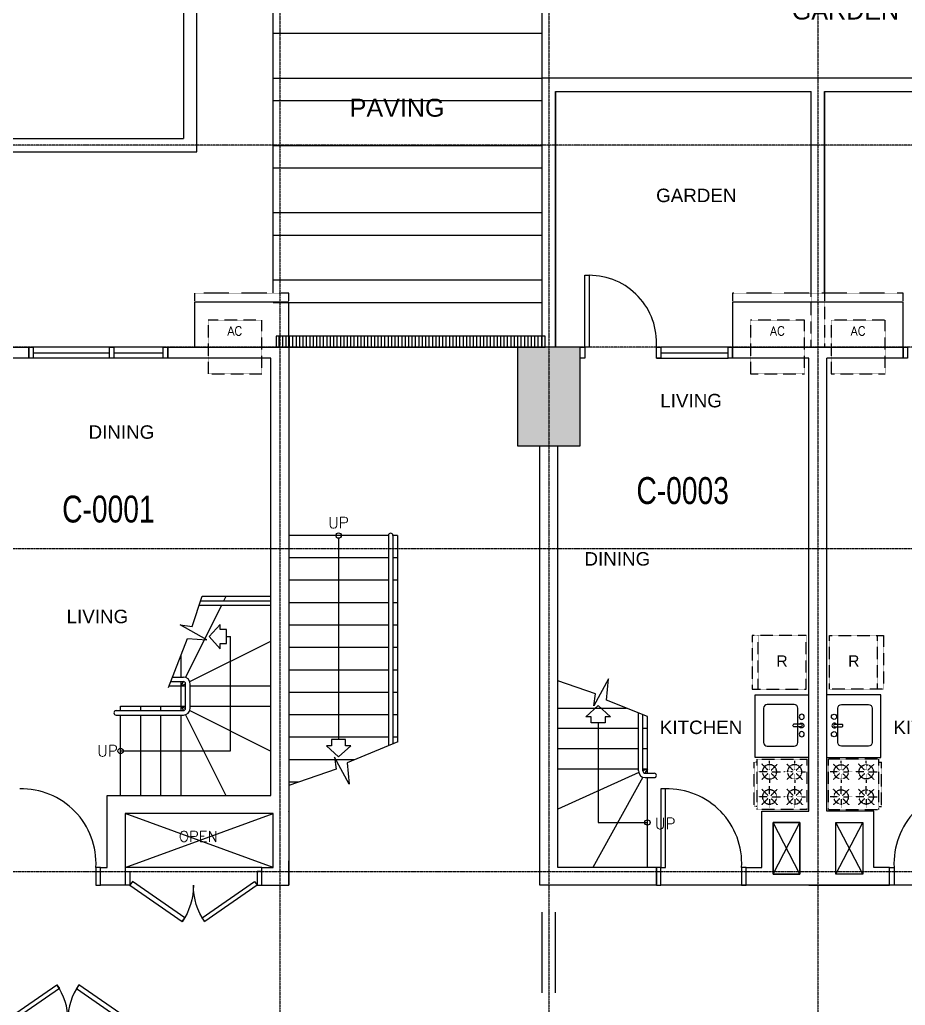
# Model space of a CAD drawing. Header units: inches. Extents: x -189245 to 740841, y -215444 to 469401.
# Drawn here: x -145950 to -136075, y -115892 to -104905 of the extents above; entities that cross this region are included whole.
import ezdxf

# ---------------------------------------------------------------- set-up
doc = ezdxf.new("R2010")
doc.units = ezdxf.units.IN
doc.header["$LTSCALE"] = 10
doc.header["$MEASUREMENT"] = 0
for name, pattern in [('GRID NORMAL$0$GRID BASEMENT$0$GRID GROUND$0$GRID$0$$0$PHANTOM', [2.5, 1.25, -0.25, 0.25, -0.25, 0.25, -0.25]), ('HIDDEN', [0.375, 0.25, -0.125]), ('HIDDEN2', [0.1875, 0.125, -0.0625])]:
    doc.linetypes.add(name, pattern=pattern)
for name, color, linetype in [('1', 1, 'Continuous'), ('2', 2, 'Continuous'), ('A-CMU WALL', 4, 'Continuous'), ('a-dim', 8, 'Continuous'), ('A-DOOR', 1, 'Continuous'), ('A-EQUIPMENT', 2, 'Continuous'), ('A-EQUIPTMENT', 1, 'Continuous'), ('A-FIXTURE', 2, 'Continuous'), ('A-GRID', 8, 'Continuous'), ('A-RAILING', 2, 'Continuous'), ('A-STAIR', 1, 'Continuous'), ('A-TEXT', 3, 'Continuous'), ('A-UNIT NUMBER', 2, 'Continuous'), ('A-WINDOW', 2, 'Continuous'), ('COLUMN', 6, 'Continuous'), ('FIX', 2, 'Continuous'), ('HATCH TSG', 9, 'Continuous'), ('TEXT', 3, 'Continuous'), ('TSG- plaster', 4, 'Continuous'), ('TSG- PRE CAST', 4, 'Continuous'), ('TSG-DIM_WINDWS', 1, 'Continuous'), ('UTILITIES', 3, 'Continuous')]:
    doc.layers.add(name, color=color, linetype=linetype)
doc.styles.add('ARIAL', font='ARIAL.TTF', dxfattribs={"width": 0.75})
doc.styles.add('PRSP_Simplex', font='simplex.shx')

# ---------------------------------------------------------------- blocks, each defined once
blk = doc.blocks.new('telephone door')
at = {"layer": 'A-DOOR', "color": 2}
for p, q in [((50, -15), (0, -15)), ((50, -15), (0, -15)), ((50, -165), (50, -15)), ((50, -165), (50, -15)), ((1425, -15), (1475, -15)), ((1425, -165), (1425, -15)), ((1425, -15), (1475, -15)), ((1475, -15), (1475, -165)), ((0, -165), (50, -165)), ((0, -165), (50, -165)), ((1475, -165), (1425, -165)), ((1475, -165), (1425, -165))]:
    blk.add_line(p, q, dxfattribs=at)
at = {"layer": 'A-DOOR'}
for p, q in [((1425, -165), (1425, -15)), ((1475, -15), (1475, -165))]:
    blk.add_line(p, q, dxfattribs=at)
at = {"layer": 'A-DOOR', "color": 2}
for points in [[(615, 377), (643, 336), (79, -56), (50, -15)], [(860, 377), (832, 336), (1396, -56), (1425, -15)]]:
    blk.add_lwpolyline(points, close=True, dxfattribs=at)
at = {"layer": 'A-DOOR'}
for centre, start, end in [((50, -15), 0, 34.8007), ((1425, -15), 145.1993, 180)]:
    blk.add_arc(centre, 688, start, end, dxfattribs=at)
blk = doc.blocks.new('A$C43B13249')
at = {"layer": 'A-RAILING', "color": 2}
for p, q in [((900, 1075), (900, 1723)), ((950, 1075), (950, 1703)), ((975, 1050), (1075, 1050)), ((975, 1000), (1075, 1000))]:
    blk.add_line(p, q, dxfattribs=at)
for centre, radius, start, end in [((975, 1075), 75, 180, 270), ((975, 1075), 25, 180, 270), ((1075, 1025), 25, 270, 90)]:
    blk.add_arc(centre, radius, start, end, dxfattribs=at)
at = {"layer": 'A-STAIR'}
for p, q in [((0, 1775), (768, 1775)), ((1000, 1050), (1000, 1683)), ((0, 1550), (900, 1550)), ((950, 1550), (1000, 1550)), ((0, 1325), (900, 1325)), ((950, 1325), (1000, 1325)), ((0, 1100), (900, 1100)), ((1000, 1100), (950, 1078)), ((950, 1100), (1000, 1100)), ((1000, 1100), (972, 1050)), ((902, 1056), (0, 650)), ((947, 1005), (389, 0)), ((1000, 0), (1000, 1000))]:
    blk.add_line(p, q, dxfattribs=at)
at = {"layer": 'A-STAIR', "color": 2}
blk.add_lwpolyline([(1000, 1683), (545, 1864), (565, 2102), (403, 1802), (420, 1936), (0, 2079)], dxfattribs=at)
blk.add_lwpolyline([(313, 1679), (450, 1803), (586, 1679), (528, 1679), (528, 1610), (372, 1610), (372, 1679)], close=True, dxfattribs=at)
at = {"layer": 'A-STAIR'}
blk.add_lwpolyline([(450, 1610), (450, 500), (1000, 500)], dxfattribs=at)
at = {"layer": 'A-STAIR', "color": 2}
blk.add_circle((1000, 500), 30, dxfattribs=at)
blk = doc.blocks.new('REF')
at = {"color": 1, "linetype": 'HIDDEN2'}
blk.add_line((-300, 535), (300, 535), dxfattribs=at)
blk.add_lwpolyline([(-300, 0), (300, 0), (300, 600), (-300, 600)], close=True, dxfattribs=at)
blk = doc.blocks.new('RANGE2')
at = {"layer": 'A-FIXTURE', "color": 1, "linetype": 'HIDDEN2'}
for p, q in [((-280, 0), (280, 0)), ((-280, 0), (-280, -560)), ((280, -560), (280, 0)), ((-158, -122), (-227, -53)), ((-140, -114), (-140, -18)), ((-122, -122), (-53, -53)), ((122, -122), (53, -53)), ((140, -114), (140, -18)), ((158, -122), (227, -53)), ((-166, -140), (-262, -140)), ((-158, -158), (-227, -227)), ((-140, -166), (-140, -262)), ((-122, -158), (-53, -227)), ((-114, -140), (-18, -140)), ((114, -140), (18, -140)), ((122, -158), (53, -227)), ((140, -166), (140, -262)), ((158, -158), (227, -227)), ((166, -140), (262, -140)), ((-140, -394), (-140, -298)), ((140, -394), (140, -298)), ((-166, -420), (-262, -420)), ((-158, -402), (-227, -333)), ((-158, -438), (-227, -507)), ((-122, -402), (-53, -333)), ((-122, -438), (-53, -507)), ((-114, -420), (-18, -420)), ((114, -420), (18, -420)), ((122, -402), (53, -333)), ((122, -438), (53, -507)), ((158, -402), (227, -333)), ((158, -438), (227, -507)), ((166, -420), (262, -420)), ((-140, -446), (-140, -542)), ((140, -446), (140, -542)), ((-280, -560), (280, -560)), ((-246, -560), (-246, -590)), ((-246, -590), (246, -590)), ((246, -560), (246, -590))]:
    blk.add_line(p, q, dxfattribs=at)
for centre in [(-140, -140), (140, -140), (-140, -420), (140, -420)]:
    blk.add_circle(centre, 80, dxfattribs=at)
blk = doc.blocks.new('SINK3')
at = {"layer": 'A-FIXTURE', "color": 2, "linetype": 'Continuous'}
for p, q in [((421, 17), (335, 17)), ((421, -12), (335, -12))]:
    blk.add_line(p, q, dxfattribs=at)
blk.add_lwpolyline([(40, 232), (342, 232, -0.414214), (382, 192), (382, -192, -0.414214), (342, -232), (40, -232, -0.414214), (0, -192), (0, 192, -0.414214)], format="xyb", close=True, dxfattribs=at)
at = {"layer": 'A-FIXTURE', "color": 2, "linetype": 'ByBlock'}
for centre in [(425, 100), (425, -95)]:
    blk.add_circle(centre, 28.8, dxfattribs=at)
at = {"layer": 'A-FIXTURE', "color": 2, "linetype": 'Continuous'}
for centre, radius, start, end in [((342, 3), 15.7, 115.7914, 244.2086), ((421, 3), 27.3, 211.2757, 148.7243), ((414, 3), 15.7, 295.7914, 64.2086)]:
    blk.add_arc(centre, radius, start, end, dxfattribs=at)
blk = doc.blocks.new('A$C5637576F')
at = {"layer": 'A-FIXTURE'}
blk.add_lwpolyline([(0, 600), (600, 600), (600, 1300), (0, 1300)], dxfattribs=at)
at = {"layer": 'A-FIXTURE', "extrusion": (-1.97215e-31, -2.87222e-43, -1), "zscale": -1, "rotation": 90}
blk.add_blockref('REF', (-31, 1661), dxfattribs=at)
at = {"layer": 'A-FIXTURE', "extrusion": (6.16298e-32, -1.81217e-47, -1), "xscale": -1, "zscale": -0.9999999999999999, "rotation": 180}
blk.add_blockref('SINK3', (-505, 959), dxfattribs=at)
at = {"layer": 'A-FIXTURE', "linetype": 'HIDDEN2', "extrusion": (1.97215e-31, -8.75812e-47, -1), "xscale": -1, "zscale": -1, "rotation": 270}
blk.add_blockref('RANGE2', (-19, 300), dxfattribs=at)
at = {"layer": 'A-TEXT', "insert": (363, 1739), "char_height": 125, "width": 5794.76, "attachment_point": 3}
blk.add_mtext('{\\fArial|b0|i0|c0|p34;R}', dxfattribs=at)

msp = doc.modelspace()

# ---------------------------------------------------------------- hatches: boundary and pattern name
at = {"layer": 'a-dim', "ltscale": 500}
h = msp.add_hatch(dxfattribs=at)
h.set_pattern_fill('ANSI32', color=256, scale=2000, angle=135, style=0)
h.set_pattern_definition([(180, (-1100493.5, 83944), (-5e-13, -750), []), (180, (-1100743.5, 84194), (-5e-13, -750), [])])
h.paths.add_polyline_path([(-140124.75226, -99735.61827), (-143124.75226, -99735.61827), (-143124.75226, -108554.32588), (-142949.75226, -108554.32588), (-140149.75226, -108554.32588), (-140124.75226, -108554.32588), (-140124.75226, -105554.32588), (-140124.75226, -104711.85958, -0.1242294731), (-141934.08688, -104113.41564), (-141397.30396, -103269.69525, 0.117881195), (-140124.75226, -103708.33629), (-140124.75226, -102208.33629)])
at = {"layer": 'HATCH TSG'}
h = msp.add_hatch(color=254, dxfattribs=at)
h.paths.add_polyline_path([(-158824.71608, -94554.32588), (-158824.71608, -93854.32588), (-157824.71608, -93854.32588), (-157824.71608, -94554.32588)])
h.paths.add_polyline_path([(-158824.71608, -98654.32588), (-158824.71608, -97954.32588), (-157824.71608, -97954.32588), (-157824.71608, -98654.32588)])
h.paths.add_polyline_path([(-158824.71608, -106654.32588), (-158824.71608, -105954.32588), (-157724.71608, -105954.32588), (-157724.71608, -106654.32588)])
h.paths.add_polyline_path([(-152149.71608, -102704.32588), (-152149.71608, -101904.32588), (-150949.71608, -101904.32588), (-150949.71608, -102704.32588)])
h.paths.add_polyline_path([(-147974.76923, -102654.32588), (-147974.76923, -101954.32588), (-146974.76923, -101954.32588), (-146974.76923, -102654.32588)])
h.paths.add_polyline_path([(-140399.71608, -109654.32588), (-139699.71608, -109654.32588), (-139699.71608, -108554.32588), (-140399.71608, -108554.32588)])
h.paths.add_polyline_path([(-125399.71608, -117254.32588), (-124699.71608, -117254.32588), (-124699.71608, -116054.32588), (-125399.71608, -116054.32588)])
h.paths.add_polyline_path([(-131399.71608, -117254.32588), (-130699.71608, -117254.32588), (-130699.71608, -116054.32588), (-131399.71608, -116054.32588)])
h.paths.add_polyline_path([(-137399.71608, -117254.32588), (-136699.71608, -117254.32588), (-136699.71608, -116054.32588), (-137399.71608, -116054.32588)])
h.paths.add_polyline_path([(-143398.12939, -117054.32588), (-142698.12939, -117054.32588), (-142698.12939, -116054.32588), (-143398.12939, -116054.32588)])
h.paths.add_polyline_path([(-143398.12939, -120954.32588), (-142698.12939, -120954.32588), (-142698.12939, -122054.32588), (-143398.12939, -122054.32588)])
h.paths.add_polyline_path([(-137399.71608, -120954.32588), (-136699.71608, -120954.32588), (-136699.71608, -122054.32588), (-137399.71608, -122054.32588)])
h.paths.add_polyline_path([(-131399.71608, -120954.32588), (-130699.71608, -120954.32588), (-130699.71608, -122054.32588), (-131399.71608, -122054.32588)])
h.paths.add_polyline_path([(-125399.71608, -120954.32588), (-124699.71608, -120954.32588), (-124699.71608, -122054.32588), (-125399.71608, -122054.32588)])
h.paths.add_polyline_path([(-147974.76923, -128651.52747), (-147974.76923, -127951.52747), (-146974.76923, -127951.52747), (-146974.76923, -128651.52747)])
h.paths.add_polyline_path([(-152149.71672, -127901.52747), (-152149.71672, -128701.52747), (-150949.71672, -128701.52747), (-150949.71672, -127901.52747)])
h.paths.add_polyline_path([(-158824.71608, -136754.32588), (-158824.71608, -136054.32588), (-157824.71608, -136054.32588), (-157824.71608, -136754.32588)])
h.paths.add_polyline_path([(-158824.7154, -124654.32588), (-158824.7154, -123954.32588), (-157724.7154, -123954.32588), (-157724.7154, -124654.32588)])
h.paths.add_polyline_path([(-111949.71608, -110054.32588), (-111349.71608, -110054.32588), (-111349.71608, -108554.32588), (-111949.71608, -108554.32588)])
h.paths.add_polyline_path([(-111949.71608, -113054.32588), (-111349.71608, -113054.32588), (-111349.71608, -114554.32588), (-111949.71608, -114554.32588)])
h.paths.add_polyline_path([(-111949.71608, -117554.32588), (-111349.71608, -117554.32588), (-111349.71608, -116054.32588), (-111949.71608, -116054.32588)])
h.paths.add_polyline_path([(-111949.71608, -120554.32588), (-111349.71608, -120554.32588), (-111349.71608, -122054.32588), (-111949.71608, -122054.32588)])
h.paths.add_polyline_path([(-147974.76923, -109254.32588), (-147974.76923, -108554.32588), (-146974.76923, -108554.32588), (-146974.76923, -109254.32588)])
h.paths.add_polyline_path([(-147974.76923, -122054.32588), (-147974.76923, -121354.32588), (-146974.76923, -121354.32588), (-146974.76923, -122054.32588)])
at = {"layer": 'UTILITIES', "ltscale": 100}
h = msp.add_hatch(dxfattribs=at)
h.set_pattern_fill('_USER', color=250, scale=38, angle=90, style=0, pattern_type=0)
h.set_pattern_definition([(90, (96155.387, 15045.262), (-38, 2e-15), [])])
h.paths.add_polyline_path([(-143014.87907, -108432.96526), (-143089.87907, -108432.96526), (-143089.87907, -108554.32588), (-143014.87907, -108554.32588)])
h.paths.add_polyline_path([(-142014.87907, -108432.96526), (-143014.87907, -108432.96526), (-143014.87907, -108554.32588), (-142014.87907, -108554.32588)])
h.paths.add_polyline_path([(-141014.87907, -108432.96526), (-142014.87907, -108432.96526), (-142014.87907, -108554.32588), (-141014.87907, -108554.32588)])
h.paths.add_polyline_path([(-140089.87907, -108432.96526), (-141014.87907, -108432.96526), (-141014.87907, -108554.32588), (-140089.87907, -108554.32588)])

# ---------------------------------------------------------------- linework, layer by layer
at = {"layer": '1', "linetype": 'ByBlock'}
msp.add_lwpolyline([(-144289.41164, -112347.34846), (-144078.16593, -111803.6989), (-143862.79713, -111817.38127), (-144160.41893, -111652.04872), (-144027.07056, -111670.9427), (-143914.23146, -111332.31076)], dxfattribs=at)
at = {"layer": '1'}
msp.add_lwpolyline([(-141732.63866, -112955.41317), (-142297.82896, -113188.57614), (-142277.5695, -113426.15468), (-142439.68747, -113126.76973), (-142422.23057, -113260.31383), (-142949.75225, -113440.41857)], dxfattribs=at)
at = {"layer": '2', "color": 2}
for points in [[(-138799.57151, -114354.32588), (-138749.57151, -114354.32588), (-138749.57151, -113479.32588), (-138799.57151, -113479.32588)], [(-145049.57151, -114354.32588), (-145099.57151, -114354.32588), (-145099.57151, -114554.32588), (-145048.24151, -114554.32588)], [(-138799.57151, -114354.32588), (-138849.57151, -114354.32588), (-138849.57151, -114554.32588), (-138799.57151, -114554.32588)], [(-137849.57151, -114354.32588), (-137899.57151, -114354.32588), (-137899.57151, -114554.32588), (-137849.57151, -114554.32588)], [(-136249.57151, -114354.32588), (-136199.57151, -114354.32588), (-136199.57151, -114554.32588), (-136249.57151, -114554.32588)]]:
    msp.add_lwpolyline(points, close=True, dxfattribs=at)
at = {"layer": 'A-CMU WALL', "color": 1}
for p, q in [((-137549.71608, -114429.32588), (-137249.71608, -113854.32588)), ((-137249.71608, -114429.32588), (-137549.71608, -113854.32588)), ((-136549.71608, -114429.32588), (-136849.71608, -113854.32588)), ((-136849.71608, -114429.32588), (-136549.71608, -113854.32588))]:
    msp.add_line(p, q, dxfattribs=at)
at = {"layer": 'A-CMU WALL'}
for points in [[(-137549.71608, -114429.32588), (-137249.71608, -114429.32588), (-137249.71608, -113854.32588), (-137549.71608, -113854.32588), (-137549.71608, -114429.32588)], [(-136549.71608, -114429.32588), (-136849.71608, -114429.32588), (-136849.71608, -113854.32588), (-136549.71608, -113854.32588), (-136549.71608, -114429.32588)]]:
    msp.add_lwpolyline(points, dxfattribs=at)
for points in [[(-137549.71608, -113854.32588), (-137249.71608, -113854.32588), (-137249.71608, -114429.32588), (-137549.71608, -114429.32588)], [(-136849.71608, -113854.32621), (-136549.71608, -113854.32621), (-136549.71608, -114429.32588), (-136849.71608, -114429.32588)]]:
    msp.add_lwpolyline(points, close=True, dxfattribs=at)
at = {"layer": 'A-DOOR'}
msp.add_line((-123299.57151, -114554.32588), (-138799.57151, -114554.32588), dxfattribs=at)
at = {"layer": 'A-DOOR', "color": 8}
for p, q in [((-140124.6438, -115754.32588), (-140124.6438, -114854.32588)), ((-139974.6438, -115754.32588), (-139974.6438, -114854.32588))]:
    msp.add_line(p, q, dxfattribs=at)
at = {"layer": 'A-DOOR'}
for centre, start, end in [((-145928.96908, -114309.66924), 356.918041454, 91.421327571), ((-138728.96908, -114309.66924), 356.918041454, 91.421327571), ((-135370.17394, -114309.66924), 88.578672429, 183.081958546)]:
    msp.add_arc(centre, 830.59891, start, end, dxfattribs=at)
at = {"layer": 'A-EQUIPMENT', "ltscale": 100}
for points in [[(-142949.57151, -108554.32586), (-142949.57151, -108054.32586), (-143999.75225, -108054.32586), (-143999.75225, -108554.32586)], [(-136099.75225, -108554.32586), (-136099.75225, -108054.32586), (-137999.75225, -108054.32586), (-137999.75225, -108554.32586)]]:
    msp.add_lwpolyline(points, dxfattribs=at)
at = {"layer": 'A-EQUIPTMENT', "linetype": 'HIDDEN'}
for points in [[(-142949.57151, -108054.32586), (-142949.57151, -107954.32586), (-143999.75225, -107954.32586), (-143999.75225, -108054.32586)], [(-136099.75225, -108054.32586), (-136099.75225, -107954.32586), (-137999.75225, -107954.32586), (-137999.75225, -108054.32586)]]:
    msp.add_lwpolyline(points, dxfattribs=at)
at = {"layer": 'A-EQUIPTMENT', "color": 1, "linetype": 'HIDDEN2'}
for points in [[(-143249.75225, -108254.32586), (-143849.75225, -108254.32586), (-143849.75225, -108854.32586), (-143249.75225, -108854.32586)], [(-137199.67547, -108254.32586), (-137799.67547, -108254.32586), (-137799.67547, -108854.32586), (-137199.67547, -108854.32586)], [(-136299.75225, -108254.32586), (-136899.75225, -108254.32586), (-136899.75225, -108854.32586), (-136299.75225, -108854.32586)]]:
    msp.add_lwpolyline(points, close=True, dxfattribs=at)
at = {"layer": 'A-FIXTURE'}
msp.add_lwpolyline([(-137149.64386, -113129.32588), (-137749.64386, -113129.32588), (-137749.64386, -112429.32588), (-137149.64386, -112429.32588)], dxfattribs=at)
at = {"layer": 'A-GRID', "linetype": 'GRID NORMAL$0$GRID BASEMENT$0$GRID GROUND$0$GRID$0$$0$PHANTOM'}
for p, q in [((-143049.75225, -84045.69046), (-143049.75227, -142774.05561)), ((-140049.75225, -84045.69046), (-140049.75225, -142774.05561)), ((-137049.75225, -84045.69046), (-137049.75225, -116054.32588)), ((-106879.08048, -106304.32588), (-168894.48879, -106304.32588)), ((-106466.4728, -108554.32588), (-168894.48879, -108554.32588)), ((-106879.08048, -110804.32588), (-168894.48879, -110804.32588)), ((-106879.08048, -114404.32588), (-168894.52032, -114404.32588))]:
    msp.add_line(p, q, dxfattribs=at)
at = {"layer": 'A-RAILING'}
for p, q in [((-143930.89248, -111382.31076), (-143149.75906, -111382.31076)), ((-143947.55351, -111432.31076), (-143149.75906, -111432.31076)), ((-144264.13997, -112282.31076), (-144124.75225, -112282.31076)), ((-144244.71149, -112232.31076), (-144124.75225, -112232.31076)), ((-144099.75225, -112582.31076), (-144099.75225, -112307.31076)), ((-144049.75225, -112582.31076), (-144049.75225, -112307.31076)), ((-144874.75225, -112607.31076), (-144124.75225, -112607.31076)), ((-144874.75225, -112657.31076), (-144124.75225, -112657.31076))]:
    msp.add_line(p, q, dxfattribs=at)
for centre, radius, start, end in [((-144124.75225, -112307.31076), 75, 0, 90), ((-144124.75225, -112307.31076), 25, 0, 90), ((-144874.75225, -112632.31076), 25, 90, 270), ((-144124.75225, -112582.31076), 75, 270, 0), ((-144124.75225, -112582.31076), 25, 270, 0)]:
    msp.add_arc(centre, radius, start, end, dxfattribs=at)
at = {"layer": 'A-STAIR'}
for p, q in [((-142393.57151, -110685.01561), (-142393.57151, -112929.18219)), ((-143914.23146, -111332.31076), (-143149.75906, -111332.31076)), ((-143672.0651, -111382.31076), (-143649.75225, -111337.93611)), ((-144101.35195, -112236.0547), (-143697.20653, -111432.31076)), ((-144149.75225, -111657.97419), (-144149.75225, -111653.56007)), ((-144053.41976, -112284.14451), (-143149.75225, -111832.31076)), ((-143643.90954, -111782.31076), (-143599.75225, -111782.31076)), ((-144149.75225, -112232.31076), (-144149.75225, -111987.92925)), ((-144149.75225, -112607.31076), (-144149.75225, -112282.31076)), ((-144149.75225, -112332.31076), (-144124.61102, -112282.31116)), ((-144283.56845, -112332.31076), (-144099.75225, -112332.31076)), ((-144149.75225, -112332.31076), (-144099.75225, -112307.31076)), ((-144049.75225, -112332.31076), (-143149.75225, -112332.31076)), ((-144824.75225, -112557.31076), (-144099.75225, -112557.31076)), ((-144824.75225, -112557.31076), (-144099.75225, -112557.31076)), ((-144824.75225, -112607.31076), (-144824.75225, -112557.31076)), ((-144599.75225, -112607.31076), (-144599.75225, -112557.31076)), ((-144374.75225, -112607.31076), (-144374.75225, -112557.31076)), ((-144149.75225, -112557.31076), (-144099.75225, -112582.31076)), ((-144149.75225, -112557.31076), (-144124.61102, -112607.31036)), ((-144053.41976, -112605.47701), (-143149.75225, -113057.31076)), ((-144049.75225, -112557.31076), (-143149.75225, -112557.31076)), ((-144824.75225, -113557.31076), (-144824.75225, -112657.31076)), ((-144599.75225, -113557.31076), (-144599.75225, -112657.31076)), ((-144374.75225, -113557.31076), (-144374.75225, -112657.31076)), ((-144149.75225, -113557.31076), (-144149.75225, -112657.31076)), ((-144101.35195, -112653.56682), (-143649.75225, -113551.68542))]:
    msp.add_line(p, q, dxfattribs=at)
at = {"layer": 'A-STAIR', "color": 2, "linetype": 'Continuous'}
for p, q in [((-141837.96739, -110654.32592), (-141837.96739, -112997.13328)), ((-141787.96739, -110654.32592), (-141787.96739, -112976.31801))]:
    msp.add_line(p, q, dxfattribs=at)
at = {"layer": 'A-STAIR', "linetype": 'Continuous'}
msp.add_line((-141737.57151, -110654.32592), (-141737.57151, -112957.44817), dxfattribs=at)
for points in [[(-141837.96739, -110654.32592), (-142949.57151, -110654.32592)], [(-141737.57151, -110654.32592), (-141787.96739, -110654.32592)], [(-141837.96739, -110904.32592), (-142949.57151, -110904.32592)], [(-141737.57151, -110904.32592), (-141787.96739, -110904.32592)], [(-141837.96739, -111154.32592), (-142949.57151, -111154.32592)], [(-141737.57151, -111154.32592), (-141787.96739, -111154.32592)], [(-141837.96739, -111404.32592), (-142949.57151, -111404.32592)], [(-141737.57151, -111404.32592), (-141787.96739, -111404.32592)], [(-141837.96739, -111654.32592), (-142949.57151, -111654.32592)], [(-141737.57151, -111654.32592), (-141787.96739, -111654.32592)], [(-141837.96739, -111904.32592), (-142949.57151, -111904.32592)], [(-141737.57151, -111904.32592), (-141787.96739, -111904.32592)], [(-141837.96739, -112154.32592), (-142949.57151, -112154.32592)], [(-141737.57151, -112154.32592), (-141787.96739, -112154.32592)], [(-141837.57151, -112404.32592), (-142949.57151, -112404.32592)], [(-141737.57151, -112404.32592), (-141787.57151, -112404.32592)], [(-141837.57151, -112654.32592), (-142949.57151, -112654.32592)], [(-141737.57151, -112654.32592), (-141787.57151, -112654.32592)], [(-141837.57151, -112904.32592), (-142949.57151, -112904.32592)], [(-141737.57151, -112904.32592), (-141787.57151, -112904.32592)], [(-142436.08532, -113154.32592), (-142949.57151, -113154.32592)], [(-142215.5571, -113154.32592), (-142424.7657, -113154.32592)], [(-142844.03791, -113404.32592), (-142949.57151, -113404.32592)]]:
    msp.add_lwpolyline(points, dxfattribs=at)
at = {"layer": 'A-STAIR', "color": 2}
for points in [[(-143712.72967, -111645.81076), (-143837.0344, -111782.31076), (-143712.72967, -111918.81076), (-143712.72967, -111860.31076), (-143643.90954, -111860.31076), (-143643.90954, -111704.31076), (-143712.72967, -111704.31076)], [(-142530.07151, -112998.00231), (-142393.57151, -113122.30705), (-142257.07151, -112998.00231), (-142315.57151, -112998.00231), (-142315.57151, -112929.18219), (-142471.57151, -112929.18219), (-142471.57151, -112998.00231)]]:
    msp.add_lwpolyline(points, close=True, dxfattribs=at)
at = {"layer": 'A-STAIR'}
msp.add_lwpolyline([(-144824.75225, -113053.62106), (-143599.75225, -113053.62106), (-143599.75225, -111782.31076)], dxfattribs=at)
at = {"layer": 'A-STAIR', "color": 2}
for centre in [(-142393.57151, -110655.01561), (-144824.75225, -113057.31076)]:
    msp.add_circle(centre, 30, dxfattribs=at)
at = {"layer": 'A-STAIR', "color": 2, "linetype": 'Continuous'}
msp.add_arc((-141812.96739, -110654.32592), 25, 0, 180, dxfattribs=at)
at = {"layer": 'A-WINDOW', "color": 1}
for p, q in [((-144349.57151, -108554.32588), (-145799.57151, -108554.32588)), ((-138849.75225, -108679.32588), (-138049.75225, -108679.32588)), ((-144774.57151, -114354.32588), (-143124.57151, -113754.32588)), ((-143124.57151, -114354.32588), (-144774.57151, -113754.32588)), ((-143249.57151, -114354.32588), (-144774.57151, -114354.32588))]:
    msp.add_line(p, q, dxfattribs=at)
at = {"layer": 'A-WINDOW', "color": 2}
for p, q in [((-145799.57151, -108616.82588), (-144949.57151, -108616.82588)), ((-144899.57151, -108616.82588), (-144349.57151, -108616.82588)), ((-138799.75225, -108616.82588), (-138049.75225, -108616.82588))]:
    msp.add_line(p, q, dxfattribs=at)
at = {"layer": 'A-WINDOW', "color": 1, "ltscale": 100}
msp.add_line((-138049.75225, -108554.32588), (-138799.75225, -108554.32588), dxfattribs=at)
at = {"layer": 'A-WINDOW', "color": 2}
for points in [[(-139649.75225, -107754.32588), (-139599.75225, -107754.32588), (-139599.75225, -108554.32588), (-139649.75225, -108554.32588)], [(-145849.57151, -108554.32588), (-145799.57151, -108554.32588), (-145799.57151, -108679.32588), (-145849.57151, -108679.32588)], [(-144949.57151, -108554.32588), (-144899.57151, -108554.32588), (-144899.57151, -108679.32588), (-144949.57151, -108679.32588)], [(-144349.57151, -108554.32588), (-144299.57151, -108554.32588), (-144299.57151, -108679.32588), (-144349.57151, -108679.32588)], [(-139699.75225, -108554.32588), (-139649.75225, -108554.32588), (-139649.75225, -108679.32588), (-139699.75225, -108679.32588)], [(-138849.75225, -108554.32588), (-138799.75225, -108554.32588), (-138799.75225, -108679.32588), (-138849.75225, -108679.32588)], [(-138049.75225, -108554.32588), (-137999.75225, -108554.32588), (-137999.75225, -108679.32588), (-138049.75225, -108679.32588)], [(-136099.75225, -108554.32588), (-136049.75225, -108554.32588), (-136049.75225, -108679.32588), (-136099.75225, -108679.32588)]]:
    msp.add_lwpolyline(points, close=True, dxfattribs=at)
at = {"layer": 'A-WINDOW', "color": 3, "linetype": 'HIDDEN2'}
msp.add_lwpolyline([(-136974.79029, -107954.32586), (-136974.75225, -108554.09254), (-137124.75225, -108554.09254), (-137124.79029, -107954.32586)], dxfattribs=at)
at = {"layer": 'A-WINDOW', "color": 1}
msp.add_lwpolyline([(-144349.57151, -108679.32588), (-145799.57151, -108679.32588)], dxfattribs=at)
msp.add_arc((-139599.75225, -108505.88838), 751.5625, 356.340483067, 90, dxfattribs=at)
at = {"layer": 'COLUMN'}
msp.add_lwpolyline([(-140399.71608, -109654.32588), (-139699.71608, -109654.32588), (-139699.71608, -108554.32588), (-140399.71608, -108554.32588)], close=True, dxfattribs=at)
at = {"layer": 'FIX'}
for p, q in [((-143124.75226, -107954.32586), (-143124.75226, -99735.61827)), ((-140124.75226, -105554.32588), (-140124.75226, -104711.85958))]:
    msp.add_line(p, q, dxfattribs=at)
at = {"layer": 'TSG- plaster', "color": 3, "ltscale": 2}
for p, q in [((-144125.54051, -102379.32588), (-144124.57151, -106229.32588)), ((-140124.57151, -105554.32588), (-121974.57151, -105554.32588)), ((-140124.57151, -108553.85919), (-140124.57151, -105554.32588)), ((-139974.57151, -105704.32588), (-137124.57151, -105704.32588)), ((-139974.57151, -108553.85919), (-139974.57151, -105704.32588)), ((-139974.57151, -105704.32588), (-137124.57151, -105704.32588)), ((-139974.57151, -108553.85919), (-139974.57151, -105704.32588)), ((-137124.57151, -107954.32586), (-137124.57151, -105704.32588)), ((-136974.57151, -105704.32588), (-134124.57151, -105704.32588)), ((-136974.57151, -105704.32588), (-134124.57151, -105704.32588)), ((-136974.42881, -107954.32586), (-136974.57151, -105704.32588)), ((-136974.57151, -107954.32586), (-136974.57151, -105704.32588)), ((-146374.75225, -106229.32588), (-144124.57151, -106229.32588))]:
    msp.add_line(p, q, dxfattribs=at)
at = {"layer": 'TSG- plaster', "color": 4, "linetype": 'Continuous'}
for p, q in [((-137149.57151, -113729.32588), (-137149.57151, -108679.32588)), ((-136949.57151, -113729.32588), (-136949.57151, -108679.32588)), ((-140149.71608, -114554.32588), (-140149.71608, -109654.32588)), ((-139949.71608, -114354.32588), (-139949.71608, -109654.32588)), ((-144974.57151, -114354.32588), (-144974.57151, -113554.32588)), ((-144974.57151, -113554.32588), (-143149.57151, -113554.32588)), ((-143124.57151, -113754.32588), (-144774.57151, -113754.32588)), ((-144774.57151, -113754.32588), (-144774.57151, -114554.32588)), ((-143124.57151, -114354.32588), (-143124.57151, -113754.32588)), ((-142949.57151, -113730.8402), (-142949.57151, -113729.32588)), ((-137674.71608, -113729.32588), (-137149.57151, -113729.32588)), ((-137674.71608, -114354.32588), (-137674.71608, -113729.32588)), ((-136424.71608, -113729.32588), (-136949.57151, -113729.32588)), ((-136424.71608, -114354.32588), (-136424.71608, -113729.32588)), ((-145049.57151, -114354.32588), (-144974.57151, -114354.32588)), ((-143249.57151, -114354.32588), (-143124.57151, -114354.32588)), ((-143249.57151, -114554.32588), (-143249.57151, -114354.32588)), ((-142949.57151, -114554.32588), (-142949.57151, -114280.8402)), ((-142949.57151, -114554.32588), (-142949.57151, -114280.8402)), ((-138849.57151, -114354.32588), (-139949.71608, -114354.32588)), ((-138849.57151, -114554.32588), (-138849.57151, -114354.32588)), ((-137849.57151, -114354.32588), (-137674.71608, -114354.32588)), ((-137849.57151, -114554.32588), (-137849.57151, -114354.32588)), ((-136249.57151, -114354.32588), (-136424.71608, -114354.32588)), ((-136249.57151, -114554.32588), (-136249.57151, -114354.32588)), ((-136249.57151, -114354.32588), (-136249.57151, -114354.32588)), ((-144774.57151, -114554.32588), (-145048.24151, -114554.32588)), ((-143249.71608, -114554.32588), (-142949.57151, -114554.32588)), ((-143149.57151, -114554.32588), (-142949.57151, -114554.32588)), ((-138849.57151, -114554.32588), (-140149.71608, -114554.32588)), ((-136949.57151, -114554.32588), (-137849.57151, -114554.32588)), ((-137149.57151, -114554.32588), (-136249.57151, -114554.32588))]:
    msp.add_line(p, q, dxfattribs=at)
at = {"layer": 'TSG- plaster', "color": 3, "ltscale": 2}
for points in [[(-146374.75225, -106379.32588), (-143974.71832, -106379.32588), (-143974.59772, -98304.32588)], [(-139974.57151, -105704.32588), (-139974.57151, -108553.85919), (-140124.57151, -108553.85919), (-140124.57151, -105554.32588), (-139974.57151, -105554.32588)], [(-139974.57151, -105704.32588), (-137124.57151, -105704.32588)], [(-137124.42881, -107954.32586), (-137124.57151, -105704.32588)], [(-136974.57151, -105704.32588), (-134124.57151, -105704.32588)], [(-136974.57151, -105704.32588), (-136974.42881, -107954.32586)]]:
    msp.add_lwpolyline(points, dxfattribs=at)
at = {"layer": 'TSG- PRE CAST', "ltscale": 100}
msp.add_lwpolyline([(-146974.57151, -108554.32588), (-145849.57151, -108554.32588), (-145849.57151, -108679.32588), (-146974.57151, -108679.32588)], close=True, dxfattribs=at)
for points in [[(-143149.57151, -113554.32588), (-143149.57151, -108679.32588), (-144299.57151, -108679.32588), (-144299.57151, -108554.32588), (-142949.57151, -108554.32588), (-142949.57151, -108554.32588), (-142949.57151, -114554.32588)], [(-137149.57151, -108679.32588), (-137999.75225, -108679.32588), (-137999.75225, -108554.32588), (-136099.75225, -108554.32588), (-136099.75225, -108679.32588), (-136949.57151, -108679.32588)]]:
    msp.add_lwpolyline(points, dxfattribs=at)
at = {"layer": 'UTILITIES', "color": 250, "ltscale": 100}
msp.add_lwpolyline([(-140089.87907, -108432.96526), (-143089.87907, -108432.96526), (-143089.87907, -108554.32588), (-140089.87907, -108554.32588)], close=True, dxfattribs=at)

# ---------------------------------------------------------------- block references
at = {"layer": 'A-FIXTURE', "rotation": 90}
msp.add_blockref('REF', (-137181.14386, -112068.82588), dxfattribs=at)
at = {"layer": 'A-FIXTURE', "extrusion": (-6.16298e-32, -7.36223e-45, -1), "zscale": -0.9999999999999999, "rotation": 179.9999999999932}
msp.add_blockref('SINK3', (137654.52108, -112770.32588), dxfattribs=at)
at = {"layer": 'A-FIXTURE', "linetype": 'HIDDEN2', "extrusion": (-1.97215e-31, -2.36106e-44, -1), "zscale": -1, "rotation": 90}
msp.add_blockref('RANGE2', (137168.18233, -113429.32588), dxfattribs=at)
at = {"layer": 'A-WINDOW', "color": 1, "xscale": -1.033800288204475, "yscale": 1.033800288204475, "zscale": 1.033800288204669, "rotation": 180}
msp.add_blockref('telephone door', (-144774.57151, -114569.83289), dxfattribs=at)
at = {"layer": 'A-WINDOW', "color": 1}
msp.add_blockref('telephone door', (-146149.73518, -116040.25926), dxfattribs=at)
at = {"layer": 'TSG-DIM_WINDWS', "rotation": 6.83314265565485e-12}
msp.add_blockref('A$C5637576F', (-136949.28237, -113729.32588), dxfattribs=at)
at = {"layer": 'TSG-DIM_WINDWS'}
msp.add_blockref('A$C43B13249', (-139949.71608, -114354.32588), dxfattribs=at)

# ---------------------------------------------------------------- texts
at = {"layer": 'A-TEXT', "style": 'PRSP_Simplex'}
for p in [(-142510.04526, -110573.87864), (-145085.42435, -113116.70922), (-138867.29009, -113928.5511)]:
    msp.add_text('UP', height=125, dxfattribs=at).set_placement(p)
at = {"layer": 'A-TEXT', "width": 5794.7602848, "attachment_point": 1}
for s, insert, char_height in [('{\\Fromans|c0;AC}', (-143632.62924, -108323.7613), 100), ('{\\Fromans|c0;AC}', (-137582.55245, -108323.7613), 100), ('{\\Fromans|c0;AC}', (-136682.62924, -108323.7613), 100), ('{\\fArial|b0|i0|c0|p34;R}', (-137512.69295, -111990.79128), 125)]:
    msp.add_mtext(s, dxfattribs=dict(at, insert=insert, char_height=char_height))
at = {"layer": 'A-UNIT NUMBER', "style": 'ARIAL', "width": 0.75}
for s, p in [('C-0003', (-139072.44483, -110303.61563)), ('C-0001', (-145475.74446, -110509.81524))]:
    msp.add_text(s, height=300, dxfattribs=at).set_placement(p)
at = {"layer": 'TEXT'}
for s, insert, char_height, width, attachment_point in [('{\\fArial|b0|i0|c0|p34;GARDEN}', (-137339.75799, -104905.5294), 200, 2395.9528394, 7), ('{\\fArial|b0|i0|c0|p34;PAVING}', (-142269.60557, -105988.96903), 200, 2395.9528394, 7), ('{\\fArial|b0|i0|c0|p34;GARDEN}', (-138853.04738, -106940.42066), 150, 1290, 7), ('{\\fArial|b0|i0|c0|p34;LIVING}', (-138806.73557, -109228.24547), 150, 1290, 7), ('{\\fArial|b0|i0|c0|p34;DINING}', (-145182.02273, -109578.6575), 150, 1290, 7), ('{\\fArial|b0|i0|c0|p34;DINING}', (-139652.19528, -110992.07792), 150, 1290, 7), ('{\\fArial|b0|i0|c0|p34;LIVING}', (-145426.744, -111634.41984), 150, 1290, 7), ('{\\fArial|b0|i0|c0|p34;KITCHEN}', (-138811.87118, -112870.38906), 150, 1290, 7), ('{\\fArial|b0|i0|c0|p34;KITCHEN}', (-135287.63332, -112870.38906), 150, 1290, 9), ('{\\Fromans|c0;OPEN}', (-144174.41697, -114069.18793), 120, 1290, 7)]:
    msp.add_mtext(s, dxfattribs=dict(at, insert=insert, char_height=char_height, width=width, attachment_point=attachment_point))

doc.saveas('drawing.dxf')
